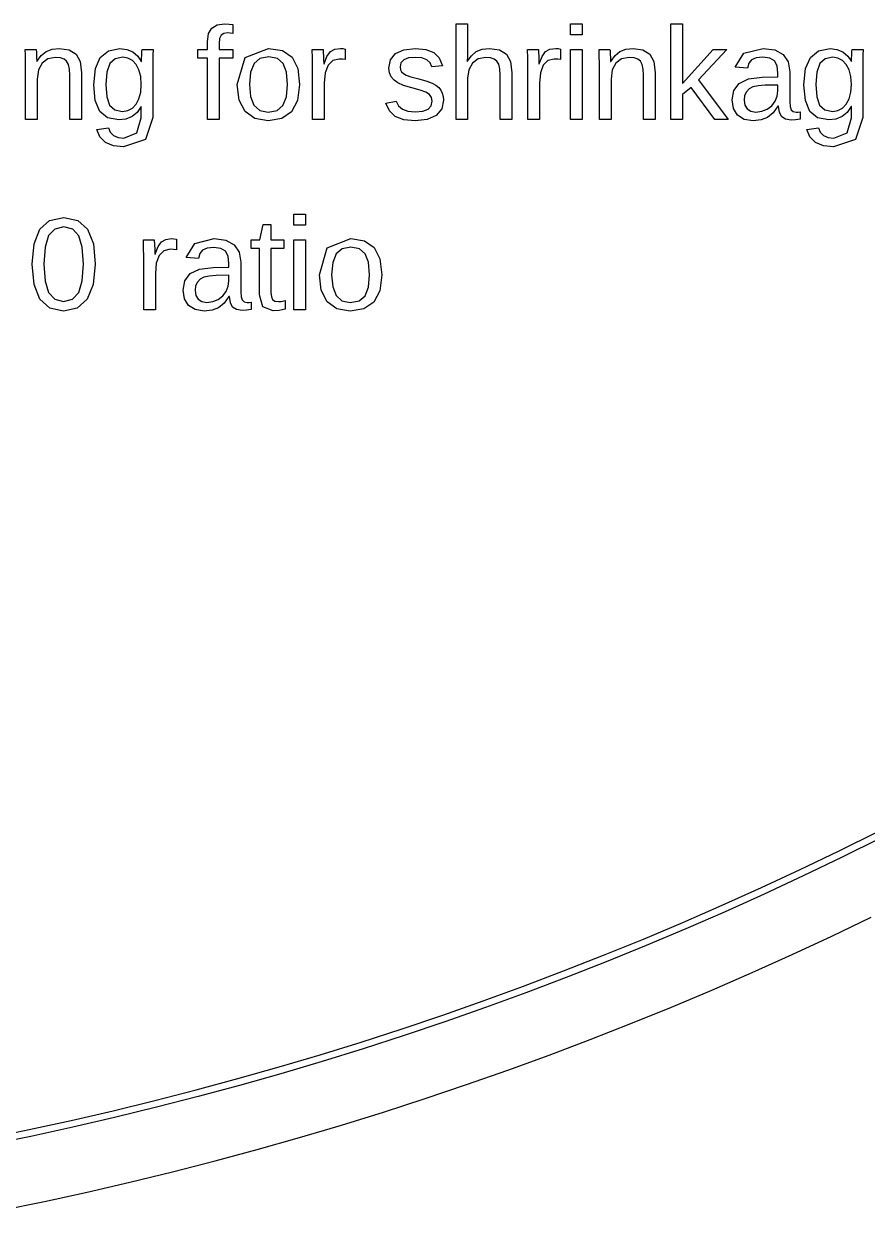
# Model space of a CAD drawing. Extents: x -25 to 122, y -49 to 104.
# Drawn here: x 61.25 to 79.32, y -47.52 to -22.1 of the extents above; entities that cross this region are included whole.
import ezdxf

# ---------------------------------------------------------------- set-up
doc = ezdxf.new("R2010")
doc.units = 0

msp = doc.modelspace()

# ---------------------------------------------------------------- linework, layer by layer
for p, q in [((65.3956, -22.1259), (65.557, -22.1034)), ((65.557, -22.1034), (65.6527, -22.1076)), ((65.6527, -22.1076), (65.7325, -22.12)), ((70.5141, -24.1516), (70.5141, -22.1007)), ((70.5141, -22.1007), (70.7629, -22.1007)), ((70.7629, -22.1007), (70.7629, -22.6341)), ((72.965, -22.3384), (72.965, -22.1007)), ((72.965, -22.1007), (73.2138, -22.1007)), ((73.2138, -22.1007), (73.2138, -22.3384)), ((75.1179, -24.1516), (75.1179, -22.1007)), ((75.1179, -22.1007), (75.3666, -22.1007)), ((75.3666, -22.1007), (75.3666, -23.3818)), ((65.1921, -22.4876), (65.2146, -22.3118)), ((65.2146, -22.3118), (65.282, -22.1933)), ((65.282, -22.1933), (65.3956, -22.1259)), ((65.4837, -22.3466), (65.4516, -22.4147)), ((65.5397, -22.3104), (65.4837, -22.3466)), ((65.6219, -22.2983), (65.5397, -22.3104)), ((65.6738, -22.3011), (65.6219, -22.2983)), ((65.7325, -22.3093), (65.6738, -22.3011)), ((65.7325, -22.12), (65.7325, -22.3093)), ((73.2138, -22.3384), (72.965, -22.3384)), ((65.1921, -22.6562), (65.1921, -22.4876)), ((65.4516, -22.4147), (65.4409, -22.5222)), ((65.4409, -22.5222), (65.4409, -22.6562)), ((61.2935, -22.7651), (61.2873, -22.6562)), ((61.2873, -22.6562), (61.5222, -22.6562)), ((61.2956, -22.9755), (61.2935, -22.7651)), ((61.5222, -22.6562), (61.5236, -22.669)), ((61.5236, -22.669), (61.525, -22.6935)), ((61.525, -22.6935), (61.5266, -22.7262)), ((61.5266, -22.7262), (61.5285, -22.7634)), ((61.5285, -22.7634), (61.5307, -22.8202)), ((61.5307, -22.8202), (61.5333, -22.9119)), ((61.5374, -22.9119), (61.6299, -22.7798)), ((61.6299, -22.7798), (61.7358, -22.6929)), ((61.7707, -22.8514), (61.648, -22.9437)), ((61.7358, -22.6929), (61.862, -22.6447)), ((61.9313, -22.8207), (61.7707, -22.8514)), ((61.862, -22.6447), (62.0156, -22.6286)), ((62.0395, -22.8297), (61.9313, -22.8207)), ((62.0156, -22.6286), (62.2286, -22.6592)), ((62.1179, -22.8566), (62.0395, -22.8297)), ((62.1728, -22.904), (62.1179, -22.8566)), ((62.2286, -22.6592), (62.3756, -22.7509)), ((62.3756, -22.7509), (62.4611, -22.9131)), ((62.7902, -23.062), (62.8944, -22.8214)), ((62.8944, -22.8214), (63.0694, -22.6799)), ((63.0694, -22.6799), (63.3166, -22.6327)), ((63.2126, -22.8525), (63.0996, -22.9561)), ((63.3774, -22.8179), (63.2126, -22.8525)), ((63.3166, -22.6327), (63.465, -22.6509)), ((63.4861, -22.8354), (63.3774, -22.8179)), ((63.465, -22.6509), (63.5923, -22.7053)), ((63.5826, -22.8877), (63.4861, -22.8354)), ((63.5923, -22.7053), (63.6958, -22.7932)), ((63.6958, -22.7932), (63.7727, -22.9119)), ((63.7755, -22.9119), (63.7768, -22.8552)), ((63.7768, -22.8552), (63.781, -22.7682)), ((63.781, -22.7682), (63.7865, -22.6891)), ((63.7865, -22.6891), (63.792, -22.6562)), ((63.792, -22.6562), (64.0284, -22.6562)), ((64.0221, -22.771), (64.0201, -22.9658)), ((64.0284, -22.6562), (64.0221, -22.771)), ((64.9821, -22.8373), (64.9821, -22.6562)), ((64.9821, -22.6562), (65.1921, -22.6562)), ((65.1921, -22.8373), (64.9821, -22.8373)), ((65.1921, -24.1516), (65.1921, -22.8373)), ((65.4409, -22.6562), (65.7325, -22.6562)), ((65.7325, -22.8373), (65.4409, -22.8373)), ((65.4409, -22.8373), (65.4409, -24.1516)), ((65.7325, -22.6562), (65.7325, -22.8373)), ((65.8288, -23.4025), (65.9964, -22.8221)), ((65.9964, -22.8221), (66.4991, -22.6286)), ((66.3151, -22.8482), (66.1874, -22.9554)), ((66.5032, -22.8124), (66.3151, -22.8482)), ((66.4991, -22.6286), (66.7966, -22.6758)), ((66.6889, -22.8475), (66.5032, -22.8124)), ((66.8121, -22.9527), (66.6889, -22.8475)), ((66.7966, -22.6758), (67.0035, -22.8172)), ((67.0035, -22.8172), (67.1248, -23.0579)), ((67.4415, -22.8387), (67.4352, -22.6562)), ((67.4352, -22.6562), (67.6702, -22.6562)), ((67.4435, -23.0045), (67.4415, -22.8387)), ((67.6702, -22.6562), (67.6785, -22.8597)), ((67.6785, -22.8597), (67.6812, -22.9617)), ((67.6868, -22.9617), (67.7507, -22.7999)), ((67.7507, -22.7999), (67.8236, -22.6991)), ((67.8236, -22.6991), (67.9169, -22.6462)), ((68.0102, -22.8566), (67.8737, -22.89)), ((67.9169, -22.6462), (68.0419, -22.6286)), ((68.0848, -22.8601), (68.0102, -22.8566)), ((68.0419, -22.6286), (68.092, -22.632)), ((68.1428, -22.8704), (68.0848, -22.8601)), ((68.092, -22.632), (68.1428, -22.6424)), ((68.1428, -22.6424), (68.1428, -22.8704)), ((69.074, -23.0515), (69.1104, -22.8713)), ((69.1104, -22.8713), (69.2198, -22.7399)), ((69.2198, -22.7399), (69.3989, -22.6595)), ((69.396, -22.8718), (69.3359, -22.9361)), ((69.4983, -22.8335), (69.396, -22.8718)), ((69.3989, -22.6595), (69.6447, -22.6327)), ((69.6447, -22.8207), (69.4983, -22.8335)), ((69.6447, -22.6327), (69.8667, -22.6545)), ((69.7814, -22.834), (69.6447, -22.8207)), ((69.8873, -22.8739), (69.7814, -22.834)), ((69.8667, -22.6545), (70.0379, -22.7198)), ((69.9604, -22.9387), (69.8873, -22.8739)), ((70.0379, -22.7198), (70.157, -22.8331)), ((70.157, -22.8331), (70.2224, -22.999)), ((70.7581, -22.8082), (70.7541, -22.8791)), ((70.756, -22.9119), (70.8443, -22.7849)), ((70.7617, -22.7198), (70.7581, -22.8082)), ((70.7629, -22.6341), (70.7617, -22.7198)), ((70.8443, -22.7849), (70.9488, -22.697)), ((70.9918, -22.8511), (70.8686, -22.9423)), ((70.9488, -22.697), (71.0764, -22.6457)), ((71.1499, -22.8207), (70.9918, -22.8511)), ((71.0764, -22.6457), (71.2342, -22.6286)), ((71.2545, -22.8297), (71.1499, -22.8207)), ((71.2342, -22.6286), (71.4454, -22.6588)), ((71.3337, -22.8566), (71.2545, -22.8297)), ((71.3907, -22.9028), (71.3337, -22.8566)), ((71.4454, -22.6588), (71.5928, -22.7495)), ((71.5928, -22.7495), (71.6793, -22.9114)), ((72.0494, -22.8387), (72.0432, -22.6562)), ((72.0432, -22.6562), (72.2781, -22.6562)), ((72.0515, -23.0045), (72.0494, -22.8387)), ((72.2781, -22.6562), (72.2864, -22.8597)), ((72.2864, -22.8597), (72.2892, -22.9617)), ((72.2947, -22.9617), (72.3586, -22.7999)), ((72.3586, -22.7999), (72.4315, -22.6991)), ((72.4315, -22.6991), (72.5248, -22.6462)), ((72.6181, -22.8566), (72.4816, -22.89)), ((72.5248, -22.6462), (72.6499, -22.6286)), ((72.6927, -22.8601), (72.6181, -22.8566)), ((72.6499, -22.6286), (72.7, -22.632)), ((72.7508, -22.8704), (72.6927, -22.8601)), ((72.7, -22.632), (72.7508, -22.6424)), ((72.7508, -22.6424), (72.7508, -22.8704)), ((72.965, -24.1516), (72.965, -22.6562)), ((72.965, -22.6562), (73.2138, -22.6562)), ((73.2138, -22.6562), (73.2138, -24.1516)), ((73.584, -22.7651), (73.5778, -22.6562)), ((73.5778, -22.6562), (73.8127, -22.6562)), ((73.5861, -22.9755), (73.584, -22.7651)), ((73.8127, -22.6562), (73.8141, -22.669)), ((73.8141, -22.669), (73.8155, -22.6935)), ((73.8155, -22.6935), (73.817, -22.7262)), ((73.817, -22.7262), (73.819, -22.7634)), ((73.819, -22.7634), (73.8212, -22.8202)), ((73.8212, -22.8202), (73.8238, -22.9119)), ((73.8279, -22.9119), (73.9204, -22.7798)), ((73.9204, -22.7798), (74.0262, -22.6929)), ((74.0612, -22.8514), (73.9385, -22.9437)), ((74.0262, -22.6929), (74.1525, -22.6447)), ((74.2218, -22.8207), (74.0612, -22.8514)), ((74.1525, -22.6447), (74.3061, -22.6286)), ((74.3299, -22.8297), (74.2218, -22.8207)), ((74.3061, -22.6286), (74.5191, -22.6592)), ((74.4084, -22.8566), (74.3299, -22.8297)), ((74.4633, -22.904), (74.4084, -22.8566)), ((74.5191, -22.6592), (74.6661, -22.7509)), ((74.6661, -22.7509), (74.7516, -22.9131)), ((75.3666, -23.3818), (76.0231, -22.6562)), ((76.3147, -22.6562), (75.708, -23.2989)), ((76.0231, -22.6562), (76.3147, -22.6562)), ((76.4958, -23.0321), (76.6776, -22.7295)), ((76.6776, -22.7295), (77.0956, -22.6286)), ((76.8469, -22.8746), (76.7861, -22.9482)), ((76.9457, -22.8321), (76.8469, -22.8746)), ((77.0901, -22.8179), (76.9457, -22.8321)), ((77.2339, -22.8376), (77.0901, -22.8179)), ((77.0956, -22.6286), (77.3427, -22.6609)), ((77.3333, -22.8967), (77.2339, -22.8376)), ((77.3427, -22.6609), (77.5199, -22.7578)), ((77.5199, -22.7578), (77.6267, -22.9159)), ((78.0002, -23.062), (78.1043, -22.8214)), ((78.1043, -22.8214), (78.2793, -22.6799)), ((78.2793, -22.6799), (78.5265, -22.6327)), ((78.4225, -22.8525), (78.3096, -22.9561)), ((78.5874, -22.8179), (78.4225, -22.8525)), ((78.5265, -22.6327), (78.6749, -22.6509)), ((78.696, -22.8354), (78.5874, -22.8179)), ((78.6749, -22.6509), (78.8022, -22.7053)), ((78.7926, -22.8877), (78.696, -22.8354)), ((78.8022, -22.7053), (78.9057, -22.7932)), ((78.9057, -22.7932), (78.9826, -22.9119)), ((78.9854, -22.9119), (78.9868, -22.8552)), ((78.9868, -22.8552), (78.9909, -22.7682)), ((78.9909, -22.7682), (78.9964, -22.6891)), ((78.9964, -22.6891), (79.002, -22.6562)), ((79.002, -22.6562), (79.2383, -22.6562)), ((79.2321, -22.771), (79.23, -22.9658)), ((79.2383, -22.6562), (79.2321, -22.771)), ((61.2956, -24.1516), (61.2956, -22.9755)), ((61.5333, -22.9119), (61.5374, -22.9119)), ((61.5703, -23.0905), (61.5444, -23.285)), ((61.648, -22.9437), (61.5703, -23.0905)), ((62.2105, -22.9741), (62.1728, -22.904)), ((62.2322, -23.0722), (62.2105, -22.9741)), ((62.2395, -23.2035), (62.2322, -23.0722)), ((62.4611, -22.9131), (62.4897, -23.1551)), ((62.7555, -23.4067), (62.7902, -23.062)), ((63.0996, -22.9561), (63.0343, -23.1372)), ((63.663, -22.9731), (63.5826, -22.8877)), ((63.7229, -23.0895), (63.663, -22.9731)), ((63.7602, -23.2341), (63.7229, -23.0895)), ((63.7727, -22.9119), (63.7755, -22.9119)), ((64.0201, -22.9658), (64.0201, -24.1087)), ((66.1874, -22.9554), (66.1144, -23.1387)), ((66.881, -23.1353), (66.8121, -22.9527)), ((67.1248, -23.0579), (67.1652, -23.4025)), ((67.4435, -24.1516), (67.4435, -23.0045)), ((67.6812, -22.9617), (67.6868, -22.9617)), ((67.7738, -22.99), (67.7127, -23.1522)), ((67.8737, -22.89), (67.7738, -22.99)), ((69.0867, -23.1534), (69.074, -23.0515)), ((69.3359, -22.9361), (69.3158, -23.0266)), ((69.3158, -23.0266), (69.3241, -23.0847)), ((69.3241, -23.0847), (69.349, -23.1317)), ((69.9985, -23.0266), (69.9604, -22.9387)), ((70.2224, -22.999), (69.9985, -23.0266)), ((70.7541, -22.8791), (70.7518, -22.9119)), ((70.7518, -22.9119), (70.756, -22.9119)), ((70.7893, -23.085), (70.7629, -23.2699)), ((70.8686, -22.9423), (70.7893, -23.085)), ((71.429, -22.9693), (71.3907, -22.9028)), ((71.4508, -23.0662), (71.429, -22.9693)), ((71.4581, -23.2035), (71.4508, -23.0662)), ((71.6793, -22.9114), (71.7082, -23.1551)), ((72.0515, -24.1516), (72.0515, -23.0045)), ((72.2892, -22.9617), (72.2947, -22.9617)), ((72.3818, -22.99), (72.3206, -23.1522)), ((72.4816, -22.89), (72.3818, -22.99)), ((73.5861, -24.1516), (73.5861, -22.9755)), ((73.8238, -22.9119), (73.8279, -22.9119)), ((73.8608, -23.0905), (73.8349, -23.285)), ((73.9385, -22.9437), (73.8608, -23.0905)), ((74.501, -22.9741), (74.4633, -22.904)), ((74.5228, -23.0722), (74.501, -22.9741)), ((74.53, -23.2035), (74.5228, -23.0722)), ((74.7516, -22.9131), (74.7801, -23.1551)), ((76.7556, -23.0556), (76.4958, -23.0321)), ((76.7861, -22.9482), (76.7556, -23.0556)), ((77.3914, -23.0014), (77.3333, -22.8967)), ((77.4108, -23.1579), (77.3914, -23.0014)), ((77.6267, -22.9159), (77.6623, -23.1316)), ((77.9655, -23.4067), (78.0002, -23.062)), ((78.3096, -22.9561), (78.2443, -23.1372)), ((78.8729, -22.9731), (78.7926, -22.8877)), ((78.9328, -23.0895), (78.8729, -22.9731)), ((78.9702, -23.2341), (78.9328, -23.0895)), ((78.9826, -22.9119), (78.9854, -22.9119)), ((79.23, -22.9658), (79.23, -24.1087)), ((61.5444, -23.285), (61.5444, -24.1516)), ((62.2395, -24.1516), (62.2395, -23.2035)), ((62.4897, -23.1551), (62.4897, -24.1516)), ((63.0343, -23.1372), (63.0126, -23.4039)), ((63.7727, -23.4039), (63.7602, -23.2341)), ((66.1144, -23.1387), (66.09, -23.4025)), ((66.904, -23.4025), (66.881, -23.1353)), ((67.7127, -23.1522), (67.6923, -23.3721)), ((67.6923, -23.3721), (67.6923, -24.1516)), ((69.1251, -23.2381), (69.0867, -23.1534)), ((69.1861, -23.3084), (69.1251, -23.2381)), ((69.2668, -23.3673), (69.1861, -23.3084)), ((69.3882, -23.421), (69.2668, -23.3673)), ((69.349, -23.1317), (69.3901, -23.17)), ((69.3901, -23.17), (69.4471, -23.2021)), ((69.4471, -23.2021), (69.548, -23.2367)), ((69.548, -23.2367), (69.7208, -23.2823)), ((69.7208, -23.2823), (69.8908, -23.3301)), ((69.8908, -23.3301), (70.0055, -23.3742)), ((70.0055, -23.3742), (70.0834, -23.4186)), ((70.7629, -23.2699), (70.7629, -24.1516)), ((71.4581, -24.1516), (71.4581, -23.2035)), ((71.7082, -23.1551), (71.7082, -24.1516)), ((72.3206, -23.1522), (72.3002, -23.3721)), ((72.3002, -23.3721), (72.3002, -24.1516)), ((73.8349, -23.285), (73.8349, -24.1516)), ((74.53, -24.1516), (74.53, -23.2035)), ((74.7801, -23.1551), (74.7801, -24.1516)), ((75.708, -23.2989), (76.3465, -24.1516)), ((76.4677, -23.529), (76.5822, -23.3776)), ((76.5822, -23.3776), (76.7817, -23.2823)), ((76.7817, -23.2823), (77.0749, -23.245)), ((77.0749, -23.245), (77.4108, -23.2394)), ((77.4108, -23.2394), (77.4108, -23.1579)), ((77.6623, -23.1316), (77.6623, -23.7757)), ((78.2443, -23.1372), (78.2225, -23.4039)), ((78.9826, -23.4039), (78.9702, -23.2341)), ((62.7878, -23.7456), (62.7555, -23.4067)), ((63.0126, -23.4039), (63.033, -23.6675)), ((63.7229, -23.7114), (63.7602, -23.5699)), ((63.7602, -23.5699), (63.7727, -23.4039)), ((65.8706, -23.7354), (65.8288, -23.4025)), ((66.09, -23.4025), (66.114, -23.6615)), ((66.88, -23.6675), (66.904, -23.4025)), ((67.1652, -23.4025), (67.122, -23.7449)), ((69.5715, -23.4758), (69.3882, -23.421)), ((69.7498, -23.5227), (69.5715, -23.4758)), ((69.8666, -23.5635), (69.7498, -23.5227)), ((69.946, -23.614), (69.8666, -23.5635)), ((69.9916, -23.6775), (69.946, -23.614)), ((70.0834, -23.4186), (70.143, -23.4675)), ((70.143, -23.4675), (70.1877, -23.5226)), ((70.1877, -23.5226), (70.221, -23.5856)), ((70.221, -23.5856), (70.2418, -23.6573)), ((75.5491, -23.4689), (75.3666, -23.6195)), ((75.3666, -23.6195), (75.3666, -24.1516)), ((76.0549, -24.1516), (75.5491, -23.4689)), ((76.4295, -23.7342), (76.4677, -23.529)), ((76.6973, -23.6371), (76.6852, -23.7383)), ((76.7335, -23.5573), (76.6973, -23.6371)), ((76.7924, -23.4972), (76.7335, -23.5573)), ((76.8724, -23.455), (76.7924, -23.4972)), ((76.9842, -23.4295), (76.8724, -23.455)), ((77.1385, -23.4191), (76.9842, -23.4295)), ((77.4108, -23.4136), (77.1385, -23.4191)), ((77.3954, -23.6497), (77.4108, -23.5365)), ((77.4108, -23.5365), (77.4108, -23.4136)), ((77.9977, -23.7456), (77.9655, -23.4067)), ((78.2225, -23.4039), (78.2429, -23.6675)), ((78.9328, -23.7114), (78.9702, -23.5699)), ((78.9702, -23.5699), (78.9826, -23.4039)), ((62.8847, -23.9802), (62.7878, -23.7456)), ((63.033, -23.6675), (63.0941, -23.8448)), ((63.0941, -23.8448), (63.2047, -23.9453)), ((63.582, -23.9097), (63.6628, -23.8256)), ((63.6628, -23.8256), (63.7229, -23.7114)), ((63.7699, -23.8738), (63.6863, -23.9997)), ((63.7727, -23.8738), (63.7699, -23.8738)), ((63.7727, -24.1142), (63.7727, -23.8738)), ((65.996, -23.9795), (65.8706, -23.7354)), ((66.114, -23.6615), (66.1861, -23.8468)), ((66.1861, -23.8468), (66.3096, -23.9583)), ((66.68, -23.9595), (66.808, -23.8517)), ((66.808, -23.8517), (66.88, -23.6675)), ((67.122, -23.7449), (66.9925, -23.9871)), ((69.0145, -23.8005), (69.2343, -23.7577)), ((69.0866, -23.9697), (69.0145, -23.8005)), ((69.2343, -23.7577), (69.283, -23.8618)), ((69.283, -23.8618), (69.3656, -23.9339)), ((69.9191, -23.9318), (69.9849, -23.8593)), ((69.9849, -23.8593), (70.0069, -23.7577)), ((70.0069, -23.7577), (69.9916, -23.6775)), ((70.2487, -23.7383), (70.2088, -23.9256)), ((70.2418, -23.6573), (70.2487, -23.7383)), ((76.4578, -23.9194), (76.4295, -23.7342)), ((76.6852, -23.7383), (76.7016, -23.8461)), ((76.7016, -23.8461), (76.7508, -23.9263)), ((77.1813, -23.9304), (77.2765, -23.8567)), ((77.2765, -23.8567), (77.3492, -23.7598)), ((77.4108, -23.8655), (77.3076, -24.0118)), ((77.3492, -23.7598), (77.3954, -23.6497)), ((77.419, -23.8655), (77.4108, -23.8655)), ((77.441, -23.9997), (77.419, -23.8655)), ((77.6623, -23.7757), (77.6695, -23.8726)), ((77.6695, -23.8726), (77.6913, -23.9422)), ((78.0947, -23.9802), (77.9977, -23.7456)), ((78.2429, -23.6675), (78.304, -23.8448)), ((78.304, -23.8448), (78.4146, -23.9453)), ((78.7919, -23.9097), (78.8727, -23.8256)), ((78.8727, -23.8256), (78.9328, -23.7114)), ((78.9798, -23.8738), (78.8962, -23.9997)), ((78.9826, -23.8738), (78.9798, -23.8738)), ((78.9826, -24.1142), (78.9826, -23.8738)), ((63.0504, -24.117), (62.8847, -23.9802)), ((63.289, -24.1626), (63.0504, -24.117)), ((63.2047, -23.9453), (63.3733, -23.9788)), ((63.4431, -24.1445), (63.289, -24.1626)), ((63.3733, -23.9788), (63.4842, -23.9615)), ((63.5764, -24.0901), (63.4431, -24.1445)), ((63.4842, -23.9615), (63.582, -23.9097)), ((63.6863, -23.9997), (63.5764, -24.0901)), ((63.6797, -24.4407), (63.7727, -24.1142)), ((64.0201, -24.1087), (63.8635, -24.5814)), ((66.2034, -24.1293), (65.996, -23.9795)), ((66.4908, -24.1792), (66.2034, -24.1293)), ((66.3096, -23.9583), (66.488, -23.9954)), ((66.488, -23.9954), (66.68, -23.9595)), ((66.7807, -24.1312), (66.4908, -24.1792)), ((66.9925, -23.9871), (66.7807, -24.1312)), ((69.2115, -24.0873), (69.0866, -23.9697)), ((69.3948, -24.1562), (69.2115, -24.0873)), ((69.3656, -23.9339), (69.4844, -23.9759)), ((69.4844, -23.9759), (69.642, -23.9899)), ((69.642, -23.9899), (69.8059, -23.9754)), ((69.8059, -23.9754), (69.9191, -23.9318)), ((70.0891, -24.0645), (69.8975, -24.1505)), ((70.2088, -23.9256), (70.0891, -24.0645)), ((76.5428, -24.0603), (76.4578, -23.9194)), ((76.6841, -24.1495), (76.5428, -24.0603)), ((76.7508, -23.9263), (76.8305, -23.976)), ((76.8305, -23.976), (76.9381, -23.9926)), ((76.9381, -23.9926), (77.0673, -23.9771)), ((77.1889, -24.108), (77.0488, -24.1614)), ((77.0673, -23.9771), (77.1813, -23.9304)), ((77.3076, -24.0118), (77.1889, -24.108)), ((77.4902, -24.0928), (77.441, -23.9997)), ((77.5719, -24.1472), (77.4902, -24.0928)), ((77.6913, -23.9422), (77.7334, -23.9842)), ((77.7334, -23.9842), (77.8019, -23.9982)), ((77.8834, -24.1433), (77.7884, -24.1599)), ((77.8019, -23.9982), (77.8402, -23.9957)), ((77.8402, -23.9957), (77.8834, -23.9885)), ((77.8834, -23.9885), (77.8834, -24.1433)), ((78.2603, -24.117), (78.0947, -23.9802)), ((78.4989, -24.1626), (78.2603, -24.117)), ((78.4146, -23.9453), (78.5832, -23.9788)), ((78.653, -24.1445), (78.4989, -24.1626)), ((78.5832, -23.9788), (78.6941, -23.9615)), ((78.7864, -24.0901), (78.653, -24.1445)), ((78.6941, -23.9615), (78.7919, -23.9097)), ((78.8962, -23.9997), (78.7864, -24.0901)), ((78.8897, -24.4407), (78.9826, -24.1142)), ((79.23, -24.1087), (79.0735, -24.5814)), ((61.5444, -24.1516), (61.2956, -24.1516)), ((62.4897, -24.1516), (62.2395, -24.1516)), ((62.8177, -24.3699), (63.0679, -24.334)), ((62.8851, -24.5266), (62.8177, -24.3699)), ((63.0679, -24.334), (63.1078, -24.4257)), ((65.4409, -24.1516), (65.1921, -24.1516)), ((67.6923, -24.1516), (67.4435, -24.1516)), ((69.642, -24.1792), (69.3948, -24.1562)), ((69.8975, -24.1505), (69.642, -24.1792)), ((70.7629, -24.1516), (70.5141, -24.1516)), ((71.7082, -24.1516), (71.4581, -24.1516)), ((72.3002, -24.1516), (72.0515, -24.1516)), ((73.2138, -24.1516), (72.965, -24.1516)), ((73.8349, -24.1516), (73.5861, -24.1516)), ((74.7801, -24.1516), (74.53, -24.1516)), ((75.3666, -24.1516), (75.1179, -24.1516)), ((76.3465, -24.1516), (76.0549, -24.1516)), ((76.8814, -24.1792), (76.6841, -24.1495)), ((77.0488, -24.1614), (76.8814, -24.1792)), ((77.6913, -24.1654), (77.5719, -24.1472)), ((77.7884, -24.1599), (77.6913, -24.1654)), ((78.0276, -24.3699), (78.2778, -24.334)), ((78.095, -24.5266), (78.0276, -24.3699)), ((78.2778, -24.334), (78.3177, -24.4257)), ((63.0043, -24.6429), (62.8851, -24.5266)), ((63.1743, -24.7149), (63.0043, -24.6429)), ((63.1078, -24.4257), (63.1777, -24.4936)), ((63.1777, -24.4936), (63.276, -24.5356)), ((63.276, -24.5356), (63.4009, -24.5496)), ((63.8635, -24.5814), (63.394, -24.7389)), ((63.4009, -24.5496), (63.6797, -24.4407)), ((78.2142, -24.6429), (78.095, -24.5266)), ((78.3842, -24.7149), (78.2142, -24.6429)), ((78.3177, -24.4257), (78.3876, -24.4936)), ((78.3876, -24.4936), (78.4859, -24.5356)), ((78.4859, -24.5356), (78.6108, -24.5496)), ((79.0735, -24.5814), (78.6039, -24.7389)), ((78.6108, -24.5496), (78.8897, -24.4407)), ((63.394, -24.7389), (63.1743, -24.7149)), ((78.6039, -24.7389), (78.3842, -24.7149)), ((67.0438, -26.4144), (67.0438, -26.1767)), ((67.0438, -26.1767), (67.2926, -26.1767)), ((67.2926, -26.1767), (67.2926, -26.4144)), ((61.5977, -26.5014), (61.809, -26.3138)), ((61.809, -26.3138), (62.1153, -26.2513)), ((62.1153, -26.2513), (62.4143, -26.3145)), ((62.4143, -26.3145), (62.6232, -26.5042)), ((66.3118, -26.7322), (66.385, -26.3978)), ((66.385, -26.3978), (66.5509, -26.3978)), ((66.5509, -26.3978), (66.5509, -26.7322)), ((67.2926, -26.4144), (67.0438, -26.4144)), ((61.4749, -26.8145), (61.5977, -26.5014)), ((61.7857, -26.6396), (61.7105, -26.8863)), ((61.9182, -26.4997), (61.7857, -26.6396)), ((62.1153, -26.4531), (61.9182, -26.4997)), ((62.3075, -26.5004), (62.1153, -26.4531)), ((62.4366, -26.6424), (62.3075, -26.5004)), ((62.5097, -26.8898), (62.4366, -26.6424)), ((62.6232, -26.5042), (62.746, -26.8179)), ((61.4339, -27.2533), (61.4749, -26.8145)), ((61.7105, -26.8863), (61.6855, -27.2533)), ((62.534, -27.2533), (62.5097, -26.8898)), ((62.746, -26.8179), (62.7869, -27.2533)), ((63.8229, -26.9147), (63.8167, -26.7322)), ((63.8167, -26.7322), (64.0516, -26.7322)), ((63.8249, -27.0805), (63.8229, -26.9147)), ((64.0516, -26.7322), (64.0599, -26.9357)), ((64.0599, -26.9357), (64.0626, -27.0377)), ((64.0682, -27.0377), (64.1321, -26.8759)), ((64.1321, -26.8759), (64.205, -26.7751)), ((64.205, -26.7751), (64.2983, -26.7222)), ((64.3916, -26.9326), (64.2551, -26.966)), ((64.2983, -26.7222), (64.4233, -26.7046)), ((64.4662, -26.9361), (64.3916, -26.9326)), ((64.4233, -26.7046), (64.4734, -26.7081)), ((64.5242, -26.9464), (64.4662, -26.9361)), ((64.4734, -26.7081), (64.5242, -26.7184)), ((64.5242, -26.7184), (64.5242, -26.9464)), ((64.7358, -27.1081), (64.9175, -26.8055)), ((64.9175, -26.8055), (65.3355, -26.7046)), ((65.1856, -26.9081), (65.0868, -26.9506)), ((65.33, -26.8939), (65.1856, -26.9081)), ((65.4738, -26.9136), (65.33, -26.8939)), ((65.3355, -26.7046), (65.5826, -26.7369)), ((65.5733, -26.9727), (65.4738, -26.9136)), ((65.5826, -26.7369), (65.7598, -26.8338)), ((65.7598, -26.8338), (65.8666, -26.9919)), ((66.1293, -26.9133), (66.1293, -26.7322)), ((66.1293, -26.7322), (66.3118, -26.7322)), ((66.3021, -26.9133), (66.1293, -26.9133)), ((66.3021, -27.9111), (66.3021, -26.9133)), ((66.5509, -26.7322), (66.8273, -26.7322)), ((66.8273, -26.9133), (66.5509, -26.9133)), ((66.5509, -26.9133), (66.5509, -27.8572)), ((66.8273, -26.7322), (66.8273, -26.9133)), ((67.0438, -28.2276), (67.0438, -26.7322)), ((67.0438, -26.7322), (67.2926, -26.7322)), ((67.2926, -26.7322), (67.2926, -28.2276)), ((67.5875, -27.4785), (67.7551, -26.8981)), ((67.7551, -26.8981), (68.2578, -26.7046)), ((68.0738, -26.9242), (67.9461, -27.0314)), ((68.2619, -26.8884), (68.0738, -26.9242)), ((68.2578, -26.7046), (68.5552, -26.7518)), ((68.4476, -26.9235), (68.2619, -26.8884)), ((68.5708, -27.0287), (68.4476, -26.9235)), ((68.5552, -26.7518), (68.7622, -26.8932)), ((68.7622, -26.8932), (68.8835, -27.1339)), ((63.8249, -28.2276), (63.8249, -27.0805)), ((64.0626, -27.0377), (64.0682, -27.0377)), ((64.1552, -27.066), (64.0941, -27.2282)), ((64.2551, -26.966), (64.1552, -27.066)), ((64.9956, -27.1316), (64.7358, -27.1081)), ((65.026, -27.0242), (64.9956, -27.1316)), ((65.0868, -26.9506), (65.026, -27.0242)), ((65.6313, -27.0774), (65.5733, -26.9727)), ((65.6507, -27.2339), (65.6313, -27.0774)), ((65.8666, -26.9919), (65.9022, -27.2076)), ((67.9461, -27.0314), (67.873, -27.2147)), ((68.6397, -27.2113), (68.5708, -27.0287)), ((68.8835, -27.1339), (68.9239, -27.4785)), ((61.4761, -27.6851), (61.4339, -27.2533)), ((61.6855, -27.2533), (61.7109, -27.6122)), ((62.5085, -27.607), (62.534, -27.2533)), ((62.7869, -27.2533), (62.7439, -27.6834)), ((64.0941, -27.2282), (64.0737, -27.4481)), ((64.0737, -27.4481), (64.0737, -28.2276)), ((64.8221, -27.4536), (65.0217, -27.3583)), ((65.0217, -27.3583), (65.3148, -27.321)), ((65.3148, -27.321), (65.6507, -27.3154)), ((65.6507, -27.3154), (65.6507, -27.2339)), ((65.9022, -27.2076), (65.9022, -27.8516)), ((67.873, -27.2147), (67.8487, -27.4785)), ((68.6627, -27.4785), (68.6397, -27.2113)), ((61.6025, -27.9995), (61.4761, -27.6851)), ((61.7109, -27.6122), (61.787, -27.8599)), ((62.4318, -27.8558), (62.5085, -27.607)), ((62.7439, -27.6834), (62.6149, -27.9981)), ((64.6694, -27.8102), (64.7076, -27.605)), ((64.7076, -27.605), (64.8221, -27.4536)), ((64.9735, -27.6333), (64.9372, -27.7131)), ((65.0324, -27.5732), (64.9735, -27.6333)), ((65.1124, -27.531), (65.0324, -27.5732)), ((65.2241, -27.5055), (65.1124, -27.531)), ((65.3784, -27.4951), (65.2241, -27.5055)), ((65.6507, -27.4896), (65.3784, -27.4951)), ((65.6353, -27.7257), (65.6507, -27.6125)), ((65.6507, -27.6125), (65.6507, -27.4896)), ((67.6293, -27.8114), (67.5875, -27.4785)), ((67.8487, -27.4785), (67.8727, -27.7375)), ((68.6387, -27.7435), (68.6627, -27.4785)), ((68.9239, -27.4785), (68.8807, -27.8209)), ((61.787, -27.8599), (61.9185, -28.004)), ((62.3001, -28.003), (62.4318, -27.8558)), ((64.6978, -27.9954), (64.6694, -27.8102)), ((64.9372, -27.7131), (64.9251, -27.8143)), ((64.9251, -27.8143), (64.9415, -27.9221)), ((64.9415, -27.9221), (64.9907, -28.0023)), ((65.4212, -28.0064), (65.5164, -27.9327)), ((65.5164, -27.9327), (65.5892, -27.8358)), ((65.6507, -27.9415), (65.5475, -28.0878)), ((65.5892, -27.8358), (65.6353, -27.7257)), ((65.659, -27.9415), (65.6507, -27.9415)), ((65.6809, -28.0757), (65.659, -27.9415)), ((65.9022, -27.8516), (65.9094, -27.9486)), ((65.9094, -27.9486), (65.9312, -28.0182)), ((66.3767, -28.165), (66.3021, -27.9111)), ((66.5509, -27.8572), (66.5597, -27.9489)), ((66.5597, -27.9489), (66.5861, -28.0085)), ((67.7547, -28.0555), (67.6293, -27.8114)), ((67.8727, -27.7375), (67.9447, -27.9228)), ((67.9447, -27.9228), (68.0682, -28.0342)), ((68.4386, -28.0355), (68.5666, -27.9277)), ((68.5666, -27.9277), (68.6387, -27.7435)), ((68.8807, -27.8209), (68.7511, -28.0631)), ((61.813, -28.1913), (61.6025, -27.9995)), ((62.107, -28.2552), (61.813, -28.1913)), ((61.9185, -28.004), (62.1097, -28.052)), ((62.4019, -28.1909), (62.107, -28.2552)), ((62.1097, -28.052), (62.3001, -28.003)), ((62.6149, -27.9981), (62.4019, -28.1909)), ((64.7827, -28.1363), (64.6978, -27.9954)), ((64.9241, -28.2255), (64.7827, -28.1363)), ((64.9907, -28.0023), (65.0704, -28.052)), ((65.0704, -28.052), (65.178, -28.0686)), ((65.178, -28.0686), (65.3072, -28.0531)), ((65.4288, -28.184), (65.2887, -28.2374)), ((65.3072, -28.0531), (65.4212, -28.0064)), ((65.5475, -28.0878), (65.4288, -28.184)), ((65.7301, -28.1688), (65.6809, -28.0757)), ((65.8118, -28.2232), (65.7301, -28.1688)), ((65.9312, -28.0182), (65.9734, -28.0602)), ((65.9734, -28.0602), (66.0418, -28.0742)), ((66.0418, -28.0742), (66.0801, -28.0717)), ((66.0801, -28.0717), (66.1233, -28.0645)), ((66.1233, -28.0645), (66.1233, -28.2193)), ((66.6006, -28.2497), (66.3767, -28.165)), ((66.5861, -28.0085), (66.6343, -28.0412)), ((66.6343, -28.0412), (66.7084, -28.052)), ((66.7084, -28.052), (66.7692, -28.0472)), ((66.7692, -28.0472), (66.8521, -28.0327)), ((66.8521, -28.0327), (66.8521, -28.2165)), ((67.962, -28.2053), (67.7547, -28.0555)), ((68.2495, -28.2552), (67.962, -28.2053)), ((68.0682, -28.0342), (68.2467, -28.0714)), ((68.2467, -28.0714), (68.4386, -28.0355)), ((68.5393, -28.2072), (68.2495, -28.2552)), ((68.7511, -28.0631), (68.5393, -28.2072)), ((64.0737, -28.2276), (63.8249, -28.2276)), ((65.1213, -28.2552), (64.9241, -28.2255)), ((65.2887, -28.2374), (65.1213, -28.2552)), ((65.9312, -28.2414), (65.8118, -28.2232)), ((66.0283, -28.2359), (65.9312, -28.2414)), ((66.1233, -28.2193), (66.0283, -28.2359)), ((66.7278, -28.2414), (66.6006, -28.2497)), ((66.8521, -28.2165), (66.7278, -28.2414)), ((67.2926, -28.2276), (67.0438, -28.2276)), ((78.7183, -39.8202), (79.5421, -39.4118)), ((79.6096, -39.5458), (78.7841, -39.955)), ((77.8896, -40.2184), (78.7183, -39.8202)), ((78.7841, -39.955), (77.9537, -40.354)), ((77.056, -40.6064), (77.8896, -40.2184)), ((77.9537, -40.354), (77.1184, -40.7428)), ((76.2177, -40.9842), (77.056, -40.6064)), ((77.1184, -40.7428), (76.2785, -41.1213)), ((75.3748, -41.3516), (76.2177, -40.9842)), ((76.2785, -41.1213), (75.4339, -41.4895)), ((74.5275, -41.7087), (75.3748, -41.3516)), ((78.563, -41.6422), (79.4091, -41.2356)), ((75.4339, -41.4895), (74.5849, -41.8472)), ((77.7119, -42.0383), (78.563, -41.6422)), ((73.6759, -42.0553), (74.5275, -41.7087)), ((74.5849, -41.8472), (73.7316, -42.1946)), ((72.8201, -42.3915), (73.6759, -42.0553)), ((76.856, -42.424), (77.7119, -42.0383)), ((71.9603, -42.7171), (72.8201, -42.3915)), ((73.7316, -42.1946), (72.8741, -42.5314)), ((75.9954, -42.7992), (76.856, -42.424)), ((72.8741, -42.5314), (72.0125, -42.8577)), ((71.0965, -43.0322), (71.9603, -42.7171)), ((72.0125, -42.8577), (71.147, -43.1734)), ((75.1303, -43.1638), (75.9954, -42.7992)), ((70.2289, -43.3366), (71.0965, -43.0322)), ((71.147, -43.1734), (70.2777, -43.4785)), ((74.2608, -43.5177), (75.1303, -43.1638)), ((69.3576, -43.6304), (70.2289, -43.3366)), ((68.4828, -43.9135), (69.3576, -43.6304)), ((70.2777, -43.4785), (69.4046, -43.7728)), ((73.387, -43.8609), (74.2608, -43.5177)), ((67.6046, -44.1857), (68.4828, -43.9135)), ((69.4046, -43.7728), (68.5281, -44.0564)), ((72.509, -44.1934), (73.387, -43.8609)), ((66.7231, -44.4473), (67.6046, -44.1857)), ((68.5281, -44.0564), (67.6481, -44.3293)), ((71.6271, -44.5151), (72.509, -44.1934)), ((65.8384, -44.6979), (66.7231, -44.4473)), ((67.6481, -44.3293), (66.7649, -44.5913)), ((64.9508, -44.9377), (65.8384, -44.6979)), ((66.7649, -44.5913), (65.8784, -44.8425)), ((70.7412, -44.826), (71.6271, -44.5151)), ((64.0603, -45.1666), (64.9508, -44.9377)), ((65.8784, -44.8425), (64.989, -45.0827)), ((69.8516, -45.1259), (70.7412, -44.826)), ((63.167, -45.3845), (64.0603, -45.1666)), ((64.989, -45.0827), (64.0967, -45.3121)), ((68.9585, -45.4149), (69.8516, -45.1259)), ((62.2711, -45.5915), (63.167, -45.3845)), ((64.0967, -45.3121), (63.2017, -45.5305)), ((68.0618, -45.6929), (68.9585, -45.4149)), ((61.3728, -45.7874), (62.2711, -45.5915)), ((62.304, -45.7378), (61.4039, -45.9342)), ((63.2017, -45.5305), (62.304, -45.7378)), ((67.1617, -45.9599), (68.0618, -45.6929)), ((60.4721, -45.9723), (61.3728, -45.7874)), ((61.4039, -45.9342), (60.5014, -46.1194)), ((66.2585, -46.2159), (67.1617, -45.9599)), ((65.3522, -46.4607), (66.2585, -46.2159)), ((64.443, -46.6944), (65.3522, -46.4607)), ((63.5309, -46.9169), (64.443, -46.6944)), ((62.6162, -47.1282), (63.5309, -46.9169)), ((61.699, -47.3283), (62.6162, -47.1282)), ((60.7794, -47.5171), (61.699, -47.3283))]:
    msp.add_line(p, q)

doc.saveas('drawing.dxf')
